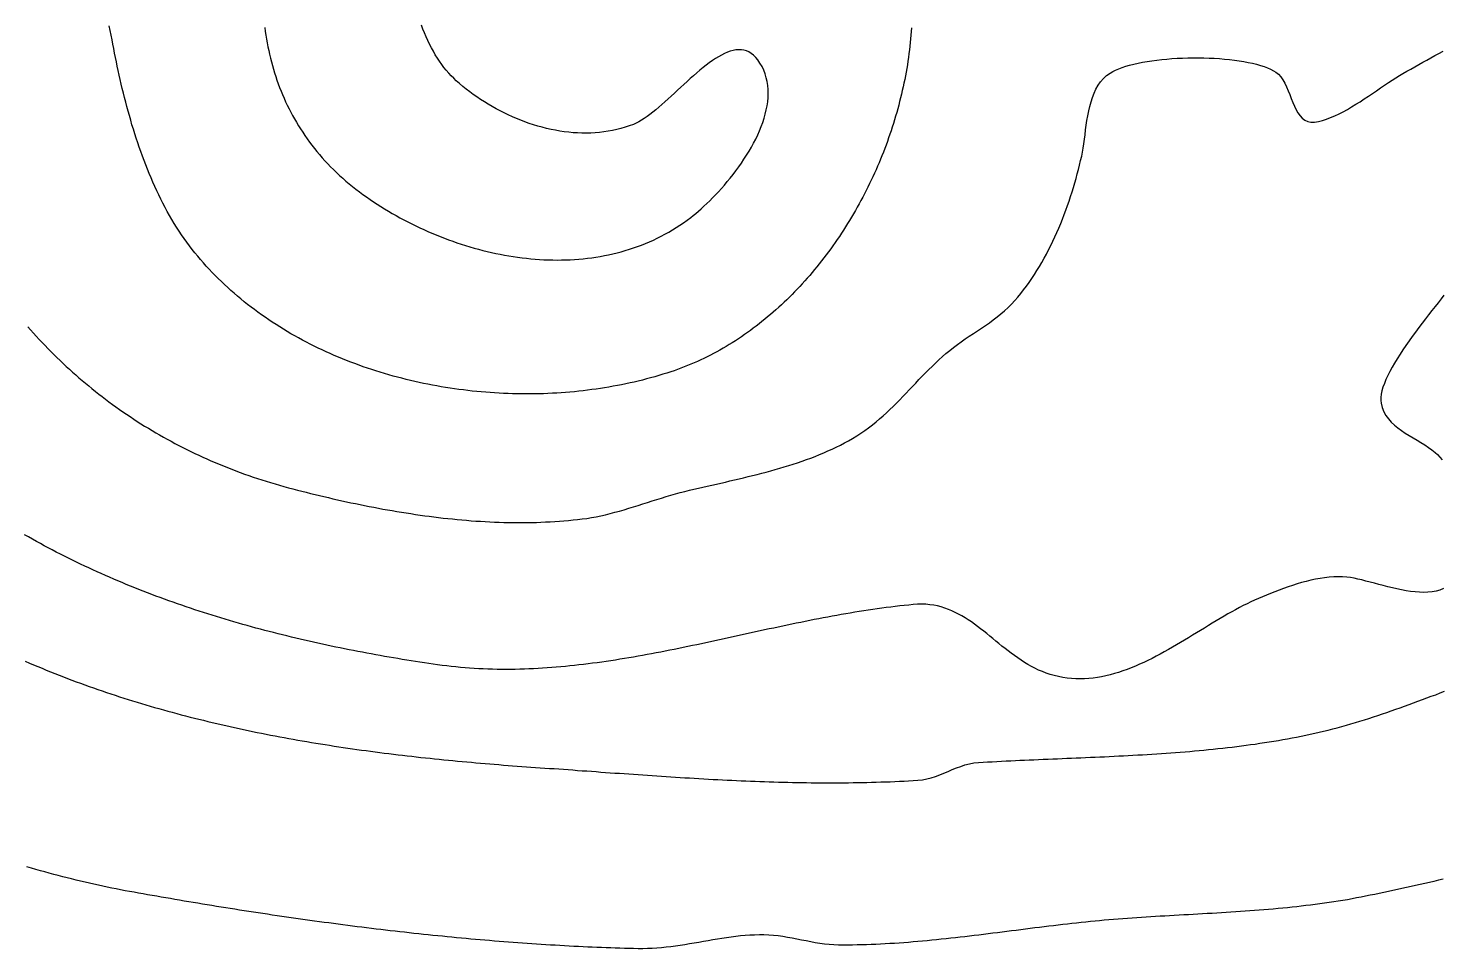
# Model space of a CAD drawing. Header units: millimetres. Extents: x 30 to 1626, y 31 to 955.
# Drawn here: x 352.3 to 655.4, y 35.2 to 232.7 of the extents above; entities that cross this region are included whole.
import ezdxf

# ---------------------------------------------------------------- set-up
doc = ezdxf.new("R2010")
doc.units = ezdxf.units.MM
doc.layers.add('0_0_0', color=3, linetype='Continuous')

msp = doc.modelspace()

# ---------------------------------------------------------------- linework, layer by layer
at = {"layer": '0_0_0'}
for points in [[(541.74, 232.76), (541.68, 231.97), (541.62, 231.18), (541.55, 230.39), (541.47, 229.59), (541.39, 228.8), (541.3, 228.01), (541.2, 227.21), (541.09, 226.42), (540.97, 225.63), (540.85, 224.83), (540.72, 224.04), (540.58, 223.25), (540.43, 222.46), (540.28, 221.67), (540.12, 220.88), (539.95, 220.09), (539.77, 219.3), (539.59, 218.51), (539.4, 217.72), (539.2, 216.93), (539, 216.15), (538.79, 215.36), (538.57, 214.58), (538.34, 213.8), (538.11, 213.02), (537.87, 212.24), (537.62, 211.46), (537.37, 210.69), (537.11, 209.92), (536.84, 209.14), (536.57, 208.38), (536.29, 207.61), (536, 206.84), (535.7, 206.08), (535.4, 205.32), (535.09, 204.56), (534.78, 203.81), (534.46, 203.05), (534.13, 202.31), (533.8, 201.56), (533.46, 200.81), (533.11, 200.07), (532.76, 199.33), (532.4, 198.6), (532.03, 197.87), (531.66, 197.14), (531.28, 196.41), (530.9, 195.69), (530.51, 194.98), (530.11, 194.26), (529.71, 193.55), (529.3, 192.84), (528.89, 192.14), (528.47, 191.44), (528.04, 190.75), (527.61, 190.06), (527.17, 189.37), (526.73, 188.69), (526.28, 188.01), (525.82, 187.34), (525.36, 186.68), (524.89, 186.01), (524.42, 185.35), (523.94, 184.7), (523.46, 184.05), (522.97, 183.41), (522.47, 182.77), (521.97, 182.14), (521.47, 181.51), (520.96, 180.89), (520.44, 180.28), (519.92, 179.66), (519.39, 179.06), (518.86, 178.46), (518.32, 177.87), (517.78, 177.28), (517.23, 176.7), (516.68, 176.13), (516.12, 175.56), (515.56, 174.99), (514.99, 174.44), (514.42, 173.89), (513.84, 173.35), (513.26, 172.81), (512.67, 172.28), (512.08, 171.76), (511.49, 171.25), (510.89, 170.74), (510.28, 170.24), (509.67, 169.74), (509.05, 169.26), (508.43, 168.78), (507.81, 168.31), (507.18, 167.84), (506.55, 167.39), (505.91, 166.94), (505.27, 166.5), (504.62, 166.06), (503.97, 165.64), (503.32, 165.22), (502.66, 164.81), (501.99, 164.41), (501.33, 164.02), (500.66, 163.64), (499.98, 163.26), (499.3, 162.9), (498.62, 162.54), (497.93, 162.19), (497.24, 161.85), (496.54, 161.52), (495.84, 161.2), (495.14, 160.89), (494.43, 160.59), (493.72, 160.29), (493.01, 160.01), (492.29, 159.73), (491.57, 159.47), (490.84, 159.21), (490.11, 158.97), (489.26, 158.69), (488.4, 158.43), (487.54, 158.17), (486.67, 157.91), (485.8, 157.67), (484.92, 157.44), (484.04, 157.21), (483.16, 156.99), (482.27, 156.78), (481.38, 156.58), (480.48, 156.39), (479.58, 156.2), (478.67, 156.02), (477.76, 155.86), (476.85, 155.7), (475.94, 155.54), (475.02, 155.4), (474.1, 155.26), (473.17, 155.14), (472.24, 155.02), (471.31, 154.91), (470.38, 154.8), (469.45, 154.71), (468.51, 154.62), (467.57, 154.55), (466.63, 154.48), (465.69, 154.42), (464.74, 154.36), (463.79, 154.32), (462.85, 154.28), (461.9, 154.26), (460.94, 154.24), (459.99, 154.23), (459.04, 154.22), (458.08, 154.23), (457.13, 154.24), (456.17, 154.27), (455.22, 154.3), (454.26, 154.34), (453.3, 154.39), (452.35, 154.44), (451.39, 154.51), (450.43, 154.58), (449.48, 154.66), (448.52, 154.75), (447.56, 154.85), (446.61, 154.96), (445.65, 155.07), (444.7, 155.2), (443.75, 155.33), (442.8, 155.47), (441.84, 155.62), (440.9, 155.78), (439.95, 155.94), (439, 156.12), (438.06, 156.3), (437.11, 156.49), (436.17, 156.69), (435.24, 156.9), (434.3, 157.12), (433.37, 157.35), (432.43, 157.58), (431.5, 157.82), (430.58, 158.07), (429.66, 158.33), (428.73, 158.6), (427.82, 158.88), (426.9, 159.17), (425.99, 159.46), (425.09, 159.76), (424.18, 160.07), (423.28, 160.39), (422.39, 160.72), (421.49, 161.06), (420.61, 161.41), (419.72, 161.76), (418.84, 162.12), (417.97, 162.49), (417.1, 162.87), (416.23, 163.26), (415.37, 163.66), (414.52, 164.07), (413.67, 164.48), (412.82, 164.91), (411.98, 165.34), (411.15, 165.78), (410.32, 166.23), (409.49, 166.69), (408.68, 167.15), (407.86, 167.63), (407.06, 168.11), (406.26, 168.6), (405.47, 169.11), (404.68, 169.62), (403.9, 170.14), (403.13, 170.66), (402.36, 171.2), (401.6, 171.74), (400.85, 172.3), (400.11, 172.86), (399.37, 173.43), (398.64, 174.01), (397.92, 174.6), (397.2, 175.2), (396.5, 175.81), (395.8, 176.42), (395.11, 177.05), (394.43, 177.68), (393.75, 178.32), (393.09, 178.97), (392.43, 179.63), (391.78, 180.3), (391.14, 180.97), (390.51, 181.66), (389.89, 182.35), (389.28, 183.06), (388.68, 183.77), (388.09, 184.49), (387.5, 185.22), (386.91, 185.98), (386.34, 186.76), (385.77, 187.54), (385.22, 188.34), (384.68, 189.15), (384.15, 189.97), (383.64, 190.81), (383.13, 191.65), (382.64, 192.5), (382.15, 193.36), (381.68, 194.23), (381.22, 195.11), (380.77, 196), (380.33, 196.9), (379.9, 197.8), (379.48, 198.71), (379.07, 199.62), (378.67, 200.55), (378.28, 201.48), (377.9, 202.41), (377.53, 203.35), (377.17, 204.29), (376.82, 205.24), (376.47, 206.2), (376.14, 207.15), (375.81, 208.11), (375.49, 209.07), (375.19, 210.04), (374.88, 211), (374.59, 211.97), (374.31, 212.94), (374.03, 213.91), (373.76, 214.88), (373.5, 215.85), (373.24, 216.82), (372.99, 217.79), (372.75, 218.76), (372.51, 219.73), (372.29, 220.69), (372.06, 221.65), (371.85, 222.61), (371.64, 223.57), (371.44, 224.52), (371.24, 225.47), (371.05, 226.41), (370.86, 227.35), (370.68, 228.29), (370.5, 229.22), (370.31, 230.2), (370.12, 231.18), (369.91, 232.16), (369.7, 233.15)], [(403.06, 232.79), (403.17, 231.96), (403.3, 231.14), (403.43, 230.32), (403.58, 229.5), (403.73, 228.68), (403.9, 227.87), (404.08, 227.07), (404.27, 226.26), (404.48, 225.46), (404.69, 224.66), (404.92, 223.87), (405.16, 223.08), (405.42, 222.29), (405.68, 221.51), (405.96, 220.73), (406.25, 219.96), (406.55, 219.19), (406.87, 218.42), (407.2, 217.66), (407.54, 216.91), (407.89, 216.16), (408.26, 215.41), (408.64, 214.67), (409.03, 213.93), (409.44, 213.2), (409.86, 212.48), (410.29, 211.76), (410.73, 211.05), (411.19, 210.34), (411.67, 209.64), (412.16, 208.94), (412.66, 208.25), (413.17, 207.57), (413.7, 206.89), (414.24, 206.22), (414.8, 205.56), (415.37, 204.9), (415.96, 204.25), (416.55, 203.6), (417.17, 202.97), (417.8, 202.34), (418.44, 201.71), (419.1, 201.1), (419.77, 200.49), (420.46, 199.89), (421.16, 199.3), (421.88, 198.71), (422.61, 198.14), (423.35, 197.57), (424.12, 197.01), (424.87, 196.47), (425.63, 195.94), (426.4, 195.42), (427.18, 194.91), (427.97, 194.41), (428.77, 193.91), (429.58, 193.43), (430.39, 192.95), (431.21, 192.48), (432.04, 192.02), (432.87, 191.57), (433.72, 191.13), (434.57, 190.7), (435.42, 190.28), (436.28, 189.87), (437.15, 189.47), (438.03, 189.08), (438.9, 188.7), (439.79, 188.33), (440.68, 187.97), (441.57, 187.63), (442.47, 187.29), (443.37, 186.97), (444.28, 186.65), (445.19, 186.35), (446.11, 186.06), (447.03, 185.78), (447.95, 185.52), (448.87, 185.27), (449.8, 185.02), (450.73, 184.79), (451.66, 184.58), (452.59, 184.37), (453.53, 184.18), (454.47, 184.01), (455.41, 183.84), (456.34, 183.69), (457.28, 183.55), (458.23, 183.43), (459.17, 183.32), (460.11, 183.22), (461.05, 183.14), (461.99, 183.08), (462.93, 183.02), (463.87, 182.98), (464.81, 182.96), (465.74, 182.95), (466.68, 182.96), (467.61, 182.98), (468.55, 183.02), (469.48, 183.07), (470.4, 183.14), (471.33, 183.22), (472.25, 183.32), (473.17, 183.44), (474.08, 183.57), (474.99, 183.72), (475.9, 183.89), (476.8, 184.07), (477.7, 184.27), (478.6, 184.49), (479.48, 184.72), (480.37, 184.97), (481.25, 185.24), (482.12, 185.53), (482.99, 185.83), (483.85, 186.15), (484.71, 186.49), (485.55, 186.85), (486.4, 187.23), (487.23, 187.63), (488.06, 188.04), (488.88, 188.47), (489.69, 188.93), (490.5, 189.4), (491.3, 189.89), (492.09, 190.4), (492.87, 190.93), (493.64, 191.48), (494.4, 192.05), (494.93, 192.47), (495.49, 192.92), (496.06, 193.4), (496.64, 193.92), (497.24, 194.47), (497.85, 195.04), (498.47, 195.64), (499.09, 196.27), (499.72, 196.93), (500.35, 197.6), (500.98, 198.3), (501.62, 199.03), (502.24, 199.77), (502.87, 200.53), (503.48, 201.31), (504.09, 202.1), (504.68, 202.91), (505.26, 203.73), (505.82, 204.57), (506.37, 205.42), (506.9, 206.28), (507.4, 207.14), (507.88, 208.02), (508.33, 208.9), (508.76, 209.78), (509.15, 210.67), (509.52, 211.57), (509.85, 212.46), (510.14, 213.36), (510.39, 214.25), (510.61, 215.14), (510.78, 216.03), (510.9, 216.91), (510.98, 217.79), (511.01, 218.66), (510.99, 219.52), (510.92, 220.37), (510.79, 221.21), (510.61, 222.04), (510.36, 222.85), (510.06, 223.65), (509.69, 224.43), (509.25, 225.2), (508.82, 225.85), (508.36, 226.41), (507.88, 226.88), (507.39, 227.26), (506.88, 227.57), (506.35, 227.8), (505.81, 227.95), (505.25, 228.04), (504.68, 228.05), (504.1, 228), (503.5, 227.9), (502.89, 227.73), (502.27, 227.51), (501.64, 227.24), (501.01, 226.92), (500.36, 226.56), (499.71, 226.16), (499.05, 225.72), (498.38, 225.24), (497.71, 224.74), (497.04, 224.21), (496.36, 223.65), (495.68, 223.07), (494.99, 222.48), (494.31, 221.87), (493.62, 221.25), (492.94, 220.62), (492.25, 219.99), (491.57, 219.36), (490.89, 218.73), (490.22, 218.1), (489.55, 217.49), (488.88, 216.89), (488.22, 216.3), (487.57, 215.74), (486.92, 215.19), (486.28, 214.67), (485.65, 214.18), (485.03, 213.73), (484.43, 213.3), (483.83, 212.92), (483.24, 212.58), (482.67, 212.29), (482.11, 212.04), (481.23, 211.71), (480.34, 211.41), (479.44, 211.15), (478.53, 210.92), (477.62, 210.72), (476.7, 210.55), (475.77, 210.41), (474.84, 210.3), (473.9, 210.22), (472.96, 210.17), (472.02, 210.15), (471.07, 210.16), (470.13, 210.2), (469.18, 210.26), (468.23, 210.35), (467.28, 210.46), (466.33, 210.6), (465.38, 210.77), (464.44, 210.96), (463.5, 211.17), (462.56, 211.41), (461.63, 211.67), (460.7, 211.95), (459.77, 212.25), (458.86, 212.58), (457.95, 212.92), (457.04, 213.29), (456.15, 213.67), (455.26, 214.07), (454.38, 214.49), (453.51, 214.93), (452.66, 215.39), (451.81, 215.86), (450.98, 216.35), (450.16, 216.86), (449.35, 217.38), (448.56, 217.92), (447.78, 218.47), (447.02, 219.03), (446.27, 219.6), (445.54, 220.19), (444.82, 220.79), (444.13, 221.4), (443.57, 221.92), (443.03, 222.47), (442.5, 223.04), (441.99, 223.64), (441.49, 224.26), (441, 224.91), (440.53, 225.58), (440.08, 226.27), (439.63, 226.98), (439.21, 227.71), (438.79, 228.46), (438.4, 229.23), (438.02, 230.02), (437.65, 230.83), (437.3, 231.65), (436.96, 232.49), (436.64, 233.34)], [(352.26, 168.62), (352.86, 167.94), (353.46, 167.27), (354.07, 166.59), (354.69, 165.93), (355.31, 165.26), (355.94, 164.61), (356.57, 163.95), (357.21, 163.3), (357.85, 162.66), (358.5, 162.02), (359.16, 161.39), (359.82, 160.76), (360.48, 160.14), (361.16, 159.53), (361.83, 158.91), (362.52, 158.31), (363.2, 157.71), (363.9, 157.11), (364.6, 156.52), (365.3, 155.93), (366.01, 155.36), (366.73, 154.78), (367.45, 154.21), (368.17, 153.65), (368.9, 153.09), (369.64, 152.54), (370.38, 151.99), (371.13, 151.45), (371.88, 150.92), (372.64, 150.39), (373.4, 149.87), (374.17, 149.35), (374.95, 148.84), (375.73, 148.33), (376.51, 147.83), (377.3, 147.34), (378.1, 146.85), (378.9, 146.37), (379.7, 145.9), (380.51, 145.43), (381.33, 144.96), (382.15, 144.51), (382.98, 144.06), (383.81, 143.61), (384.64, 143.17), (385.48, 142.74), (386.33, 142.32), (387.18, 141.9), (388.04, 141.48), (388.9, 141.08), (389.77, 140.68), (390.64, 140.29), (391.52, 139.9), (392.4, 139.52), (393.29, 139.15), (394.18, 138.78), (395.07, 138.42), (395.98, 138.07), (396.88, 137.72), (397.79, 137.38), (398.71, 137.05), (399.63, 136.72), (400.56, 136.4), (401.49, 136.09), (402.43, 135.79), (403.37, 135.49), (404.31, 135.2), (405.26, 134.91), (406.22, 134.64), (407.18, 134.37), (408.14, 134.1), (409.11, 133.85), (410.05, 133.61), (410.99, 133.37), (411.94, 133.13), (412.89, 132.9), (413.84, 132.66), (414.79, 132.43), (415.75, 132.21), (416.71, 131.98), (417.67, 131.76), (418.64, 131.54), (419.6, 131.33), (420.57, 131.11), (421.55, 130.9), (422.52, 130.7), (423.5, 130.5), (424.48, 130.3), (425.46, 130.1), (426.44, 129.91), (427.42, 129.73), (428.41, 129.54), (429.4, 129.37), (430.39, 129.19), (431.38, 129.02), (432.37, 128.86), (433.36, 128.7), (434.36, 128.55), (435.35, 128.4), (436.35, 128.25), (437.35, 128.11), (438.34, 127.98), (439.34, 127.85), (440.34, 127.73), (441.34, 127.61), (442.34, 127.5), (443.34, 127.4), (444.34, 127.3), (445.34, 127.21), (446.35, 127.12), (447.35, 127.04), (448.35, 126.97), (449.35, 126.9), (450.35, 126.84), (451.35, 126.79), (452.35, 126.75), (453.34, 126.71), (454.34, 126.68), (455.34, 126.66), (456.34, 126.64), (457.33, 126.63), (458.33, 126.63), (459.32, 126.64), (460.31, 126.66), (461.3, 126.68), (462.29, 126.71), (463.28, 126.76), (464.26, 126.81), (465.25, 126.86), (466.23, 126.93), (467.21, 127.01), (468.19, 127.09), (469.17, 127.19), (470.14, 127.29), (471.11, 127.4), (472.12, 127.54), (473.12, 127.7), (474.13, 127.89), (475.13, 128.1), (476.14, 128.32), (477.14, 128.57), (478.14, 128.83), (479.15, 129.11), (480.15, 129.4), (481.16, 129.7), (482.16, 130.01), (483.16, 130.32), (484.16, 130.64), (485.16, 130.95), (486.16, 131.27), (487.16, 131.59), (488.16, 131.9), (489.15, 132.21), (490.15, 132.5), (491.14, 132.79), (492.13, 133.06), (493.12, 133.32), (494.11, 133.56), (495.07, 133.79), (496.03, 134.01), (496.99, 134.23), (497.95, 134.45), (498.92, 134.67), (499.89, 134.89), (500.86, 135.11), (501.83, 135.33), (502.81, 135.56), (503.78, 135.78), (504.76, 136.01), (505.73, 136.24), (506.71, 136.48), (507.68, 136.72), (508.66, 136.96), (509.63, 137.21), (510.6, 137.47), (511.57, 137.73), (512.54, 138), (513.5, 138.28), (514.46, 138.56), (515.42, 138.86), (516.37, 139.16), (517.32, 139.48), (518.26, 139.8), (519.2, 140.14), (520.14, 140.48), (521.07, 140.84), (521.99, 141.21), (522.91, 141.59), (523.82, 141.99), (524.72, 142.4), (525.61, 142.83), (526.5, 143.27), (527.38, 143.72), (528.25, 144.19), (529.11, 144.68), (530.01, 145.22), (530.88, 145.78), (531.73, 146.36), (532.55, 146.96), (533.35, 147.58), (534.14, 148.21), (534.9, 148.86), (535.65, 149.52), (536.39, 150.19), (537.11, 150.87), (537.82, 151.56), (538.52, 152.26), (539.22, 152.97), (539.91, 153.68), (540.59, 154.4), (541.27, 155.12), (541.96, 155.84), (542.64, 156.56), (543.33, 157.29), (544.02, 158.01), (544.71, 158.72), (545.42, 159.44), (546.14, 160.14), (546.86, 160.85), (547.6, 161.54), (548.36, 162.22), (549.13, 162.89), (549.93, 163.56), (550.74, 164.19), (551.58, 164.81), (552.42, 165.42), (553.27, 166.01), (554.13, 166.59), (555, 167.17), (555.86, 167.75), (556.72, 168.33), (557.58, 168.91), (558.43, 169.51), (559.26, 170.12), (560.09, 170.74), (560.89, 171.39), (561.68, 172.06), (562.45, 172.76), (563.19, 173.49), (563.9, 174.26), (564.54, 175), (565.17, 175.76), (565.78, 176.54), (566.38, 177.34), (566.97, 178.15), (567.54, 178.97), (568.1, 179.81), (568.64, 180.67), (569.17, 181.54), (569.68, 182.42), (570.19, 183.31), (570.67, 184.21), (571.15, 185.12), (571.61, 186.04), (572.06, 186.97), (572.5, 187.91), (572.92, 188.85), (573.33, 189.8), (573.73, 190.76), (574.11, 191.72), (574.48, 192.68), (574.84, 193.65), (575.19, 194.62), (575.52, 195.59), (575.85, 196.56), (576.16, 197.54), (576.46, 198.51), (576.74, 199.48), (577.02, 200.44), (577.28, 201.41), (577.54, 202.37), (577.78, 203.32), (578.01, 204.27), (578.23, 205.22), (578.4, 206.06), (578.55, 206.95), (578.69, 207.88), (578.82, 208.84), (578.95, 209.83), (579.08, 210.84), (579.22, 211.86), (579.37, 212.88), (579.54, 213.9), (579.74, 214.91), (579.97, 215.91), (580.23, 216.89), (580.54, 217.83), (580.89, 218.74), (581.3, 219.61), (581.77, 220.42), (582.3, 221.18), (582.9, 221.88), (583.58, 222.51), (584.34, 223.05), (584.89, 223.38), (585.51, 223.68), (586.18, 223.97), (586.91, 224.24), (587.69, 224.5), (588.52, 224.74), (589.39, 224.96), (590.31, 225.17), (591.26, 225.36), (592.25, 225.53), (593.27, 225.69), (594.32, 225.83), (595.39, 225.95), (596.48, 226.05), (597.59, 226.14), (598.71, 226.21), (599.84, 226.27), (600.98, 226.3), (602.13, 226.32), (603.27, 226.32), (604.41, 226.3), (605.54, 226.27), (606.66, 226.22), (607.77, 226.15), (608.86, 226.06), (609.93, 225.95), (610.98, 225.83), (612, 225.68), (612.98, 225.52), (613.93, 225.34), (614.85, 225.14), (615.72, 224.93), (616.55, 224.69), (617.33, 224.44), (618.05, 224.16), (618.73, 223.87), (619.34, 223.56), (619.89, 223.23), (620.45, 222.78), (620.95, 222.23), (621.39, 221.58), (621.8, 220.86), (622.17, 220.09), (622.52, 219.27), (622.85, 218.43), (623.18, 217.59), (623.51, 216.75), (623.85, 215.95), (624.22, 215.19), (624.61, 214.49), (625.05, 213.87), (625.54, 213.34), (626.09, 212.93), (626.7, 212.64), (627.39, 212.51), (628.17, 212.53), (629.01, 212.68), (629.87, 212.89), (630.74, 213.17), (631.62, 213.5), (632.51, 213.87), (633.41, 214.3), (634.31, 214.76), (635.22, 215.26), (636.12, 215.79), (637.03, 216.34), (637.93, 216.91), (638.83, 217.49), (639.72, 218.08), (640.6, 218.68), (641.47, 219.27), (642.33, 219.86), (643.18, 220.43), (644.01, 220.99), (644.82, 221.52), (645.6, 222.03), (646.37, 222.5), (647.11, 222.94), (647.96, 223.42), (648.81, 223.9), (649.66, 224.38), (650.52, 224.87), (651.38, 225.35), (652.24, 225.83), (653.11, 226.31), (653.97, 226.79), (654.84, 227.27), (655.72, 227.74)], [(655.91, 175.38), (655.3, 174.6), (654.66, 173.79), (654, 172.95), (653.32, 172.09), (652.63, 171.2), (651.93, 170.3), (651.23, 169.38), (650.52, 168.44), (649.82, 167.5), (649.12, 166.54), (648.43, 165.59), (647.76, 164.63), (647.11, 163.68), (646.49, 162.72), (645.89, 161.78), (645.32, 160.85), (644.79, 159.94), (644.31, 159.04), (643.86, 158.16), (643.47, 157.3), (643.13, 156.47), (642.84, 155.67), (642.62, 154.91), (642.46, 154.17), (642.37, 153.48), (642.36, 152.83), (642.43, 152.22), (642.66, 151.29), (643.01, 150.42), (643.45, 149.62), (643.99, 148.88), (644.6, 148.18), (645.28, 147.54), (646.02, 146.93), (646.8, 146.36), (647.61, 145.81), (648.45, 145.29), (649.29, 144.78), (650.14, 144.28), (650.98, 143.78), (651.8, 143.28), (652.58, 142.76), (653.32, 142.24), (654.01, 141.69), (654.53, 141.21), (655.04, 140.66), (655.54, 140.06)], [(655.82, 112.47), (655.04, 112.17), (654.22, 111.94), (653.37, 111.79), (652.49, 111.7), (651.58, 111.66), (650.66, 111.68), (649.71, 111.75), (648.76, 111.86), (647.79, 112.01), (646.81, 112.19), (645.83, 112.39), (644.85, 112.62), (643.87, 112.86), (642.91, 113.11), (641.95, 113.36), (641, 113.62), (640.08, 113.86), (639.18, 114.1), (638.3, 114.32), (637.45, 114.51), (636.63, 114.68), (635.85, 114.82), (635.11, 114.92), (634.18, 114.99), (633.23, 115.01), (632.27, 114.98), (631.31, 114.92), (630.33, 114.81), (629.35, 114.66), (628.36, 114.48), (627.38, 114.27), (626.39, 114.03), (625.4, 113.76), (624.42, 113.47), (623.45, 113.17), (622.48, 112.84), (621.53, 112.5), (620.58, 112.15), (619.65, 111.79), (618.74, 111.43), (617.84, 111.07), (616.97, 110.7), (616.11, 110.34), (615.31, 109.99), (614.5, 109.62), (613.69, 109.23), (612.87, 108.82), (612.05, 108.39), (611.23, 107.95), (610.41, 107.5), (609.58, 107.03), (608.75, 106.55), (607.92, 106.06), (607.08, 105.56), (606.24, 105.05), (605.4, 104.54), (604.55, 104.02), (603.71, 103.5), (602.85, 102.98), (602, 102.45), (601.14, 101.93), (600.28, 101.41), (599.42, 100.9), (598.56, 100.38), (597.69, 99.88), (596.82, 99.38), (595.94, 98.89), (595.07, 98.41), (594.19, 97.95), (593.31, 97.49), (592.42, 97.05), (591.53, 96.63), (590.64, 96.23), (589.75, 95.84), (588.86, 95.47), (587.96, 95.12), (587.06, 94.8), (586.15, 94.5), (585.25, 94.23), (584.34, 93.98), (583.43, 93.76), (582.51, 93.57), (581.6, 93.41), (580.68, 93.28), (579.76, 93.19), (578.83, 93.13), (577.91, 93.11), (576.98, 93.12), (576.05, 93.17), (575.11, 93.27), (574.17, 93.41), (573.24, 93.59), (572.35, 93.8), (571.48, 94.06), (570.63, 94.34), (569.8, 94.66), (569, 95.01), (568.21, 95.38), (567.44, 95.78), (566.69, 96.21), (565.95, 96.65), (565.23, 97.11), (564.52, 97.59), (563.82, 98.09), (563.14, 98.59), (562.46, 99.11), (561.79, 99.63), (561.13, 100.16), (560.47, 100.7), (559.81, 101.23), (559.16, 101.77), (558.51, 102.3), (557.87, 102.83), (557.22, 103.35), (556.56, 103.87), (555.91, 104.37), (555.25, 104.85), (554.58, 105.33), (553.91, 105.78), (553.23, 106.22), (552.54, 106.63), (551.84, 107.02), (551.12, 107.38), (550.4, 107.72), (549.66, 108.02), (548.9, 108.3), (548.12, 108.53), (547.33, 108.74), (546.52, 108.9), (545.68, 109.02), (544.83, 109.1), (543.95, 109.13), (543.04, 109.11), (542.11, 109.05), (541.15, 108.95), (540.19, 108.85), (539.22, 108.75), (538.26, 108.63), (537.29, 108.52), (536.33, 108.39), (535.37, 108.26), (534.4, 108.13), (533.44, 107.99), (532.47, 107.85), (531.51, 107.7), (530.54, 107.55), (529.58, 107.39), (528.61, 107.23), (527.65, 107.06), (526.68, 106.89), (525.72, 106.72), (524.75, 106.54), (523.79, 106.37), (522.82, 106.18), (521.85, 106), (520.89, 105.81), (519.92, 105.62), (518.96, 105.42), (517.99, 105.23), (517.02, 105.03), (516.06, 104.83), (515.09, 104.63), (514.12, 104.43), (513.16, 104.22), (512.19, 104.01), (511.22, 103.81), (510.25, 103.6), (509.29, 103.39), (508.32, 103.18), (507.35, 102.97), (506.38, 102.75), (505.41, 102.54), (504.45, 102.33), (503.48, 102.12), (502.51, 101.91), (501.54, 101.7), (500.57, 101.49), (499.6, 101.28), (498.63, 101.07), (497.66, 100.86), (496.69, 100.65), (495.72, 100.44), (494.75, 100.24), (493.78, 100.04), (492.81, 99.84), (491.84, 99.64), (490.87, 99.44), (489.9, 99.25), (488.93, 99.06), (487.96, 98.87), (486.99, 98.68), (486.02, 98.5), (485.04, 98.32), (484.07, 98.14), (483.1, 97.97), (482.13, 97.8), (481.15, 97.63), (480.18, 97.47), (479.21, 97.31), (478.24, 97.15), (477.26, 97), (476.29, 96.86), (475.31, 96.72), (474.34, 96.58), (473.37, 96.45), (472.39, 96.33), (471.42, 96.21), (470.44, 96.09), (469.47, 95.98), (468.49, 95.88), (467.52, 95.78), (466.54, 95.69), (465.57, 95.61), (464.59, 95.53), (463.61, 95.46), (462.64, 95.39), (461.66, 95.33), (460.68, 95.28), (459.71, 95.24), (458.73, 95.2), (457.75, 95.17), (456.77, 95.15), (455.8, 95.14), (454.82, 95.13), (453.84, 95.14), (452.86, 95.15), (451.88, 95.17), (450.9, 95.2), (449.92, 95.24), (448.94, 95.28), (447.96, 95.34), (446.98, 95.4), (446, 95.48), (445.02, 95.56), (444.04, 95.66), (443.06, 95.76), (442.08, 95.88), (441.1, 96), (440.11, 96.14), (439.17, 96.27), (438.23, 96.41), (437.28, 96.55), (436.34, 96.7), (435.39, 96.84), (434.44, 96.99), (433.5, 97.14), (432.55, 97.3), (431.6, 97.45), (430.65, 97.61), (429.7, 97.78), (428.75, 97.94), (427.8, 98.11), (426.85, 98.28), (425.9, 98.45), (424.94, 98.63), (423.99, 98.81), (423.04, 98.99), (422.09, 99.17), (421.13, 99.36), (420.18, 99.55), (419.23, 99.74), (418.28, 99.94), (417.32, 100.14), (416.37, 100.34), (415.42, 100.55), (414.47, 100.76), (413.51, 100.97), (412.56, 101.18), (411.61, 101.4), (410.66, 101.62), (409.71, 101.85), (408.76, 102.07), (407.81, 102.31), (406.86, 102.54), (405.91, 102.78), (404.96, 103.02), (404.01, 103.26), (403.06, 103.51), (402.12, 103.76), (401.17, 104.02), (400.23, 104.27), (399.28, 104.54), (398.34, 104.8), (397.4, 105.07), (396.46, 105.34), (395.52, 105.62), (394.58, 105.9), (393.64, 106.18), (392.7, 106.47), (391.77, 106.76), (390.83, 107.05), (389.9, 107.35), (388.97, 107.65), (388.04, 107.95), (387.11, 108.26), (386.18, 108.58), (385.25, 108.89), (384.33, 109.21), (383.41, 109.54), (382.48, 109.87), (381.56, 110.2), (380.65, 110.54), (379.73, 110.88), (378.81, 111.22), (377.9, 111.57), (376.99, 111.92), (376.08, 112.28), (375.17, 112.64), (374.27, 113), (373.37, 113.37), (372.46, 113.75), (371.57, 114.12), (370.67, 114.51), (369.77, 114.89), (368.88, 115.28), (367.99, 115.68), (367.1, 116.08), (366.22, 116.48), (365.34, 116.89), (364.45, 117.3), (363.58, 117.72), (362.7, 118.14), (361.83, 118.56), (360.96, 119), (360.09, 119.43), (359.23, 119.87), (358.36, 120.31), (357.5, 120.76), (356.65, 121.22), (355.79, 121.67), (354.94, 122.14), (354.1, 122.6), (353.25, 123.08), (352.41, 123.55), (351.57, 124.03)], [(351.68, 96.9), (352.58, 96.51), (353.49, 96.13), (354.4, 95.75), (355.31, 95.37), (356.22, 94.99), (357.13, 94.63), (358.04, 94.26), (358.96, 93.9), (359.88, 93.55), (360.79, 93.19), (361.71, 92.85), (362.64, 92.5), (363.56, 92.16), (364.48, 91.83), (365.41, 91.5), (366.33, 91.17), (367.26, 90.85), (368.19, 90.53), (369.12, 90.21), (370.05, 89.9), (370.99, 89.59), (371.92, 89.29), (372.86, 88.99), (373.79, 88.69), (374.73, 88.4), (375.67, 88.11), (376.61, 87.83), (377.55, 87.55), (378.5, 87.27), (379.44, 86.99), (380.38, 86.72), (381.33, 86.46), (382.28, 86.2), (383.23, 85.94), (384.18, 85.68), (385.13, 85.43), (386.08, 85.18), (387.03, 84.93), (387.98, 84.69), (388.94, 84.45), (389.89, 84.22), (390.85, 83.98), (391.8, 83.75), (392.76, 83.53), (393.72, 83.31), (394.68, 83.09), (395.64, 82.87), (396.6, 82.66), (397.57, 82.45), (398.53, 82.24), (399.49, 82.04), (400.46, 81.84), (401.42, 81.64), (402.39, 81.44), (403.35, 81.25), (404.32, 81.06), (405.29, 80.88), (406.26, 80.69), (407.23, 80.51), (408.2, 80.34), (409.17, 80.16), (410.14, 79.99), (411.11, 79.82), (412.09, 79.65), (413.06, 79.49), (414.03, 79.33), (415.01, 79.17), (415.98, 79.01), (416.96, 78.86), (417.93, 78.71), (418.91, 78.56), (419.89, 78.41), (420.86, 78.27), (421.84, 78.13), (422.82, 77.99), (423.8, 77.85), (424.78, 77.72), (425.75, 77.59), (426.73, 77.46), (427.71, 77.33), (428.69, 77.2), (429.67, 77.08), (430.66, 76.96), (431.64, 76.84), (432.62, 76.72), (433.6, 76.61), (434.58, 76.5), (435.56, 76.39), (436.54, 76.28), (437.53, 76.17), (438.51, 76.07), (439.49, 75.96), (440.47, 75.86), (441.46, 75.76), (442.44, 75.67), (443.42, 75.57), (444.41, 75.48), (445.39, 75.39), (446.37, 75.3), (447.36, 75.21), (448.34, 75.12), (449.32, 75.04), (450.31, 74.95), (451.29, 74.87), (452.27, 74.79), (453.25, 74.71), (454.24, 74.63), (455.22, 74.56), (456.2, 74.48), (457.19, 74.41), (458.17, 74.34), (459.15, 74.27), (460.13, 74.2), (461.11, 74.13), (462.11, 74.06), (463.11, 73.99), (464.11, 73.92), (465.11, 73.85), (466.11, 73.78), (467.11, 73.71), (468.11, 73.64), (469.11, 73.57), (470.11, 73.49), (471.11, 73.42), (472.11, 73.35), (473.12, 73.28), (474.12, 73.21), (475.12, 73.13), (476.12, 73.06), (477.12, 72.99), (478.12, 72.92), (479.13, 72.85), (480.13, 72.78), (481.13, 72.71), (482.13, 72.64), (483.14, 72.57), (484.14, 72.5), (485.14, 72.43), (486.15, 72.36), (487.15, 72.29), (488.15, 72.23), (489.15, 72.16), (490.16, 72.1), (491.16, 72.03), (492.16, 71.97), (493.17, 71.91), (494.17, 71.85), (495.17, 71.79), (496.17, 71.73), (497.18, 71.67), (498.18, 71.62), (499.18, 71.56), (500.19, 71.51), (501.19, 71.46), (502.19, 71.41), (503.19, 71.36), (504.2, 71.32), (505.2, 71.27), (506.2, 71.23), (507.2, 71.19), (508.2, 71.15), (509.21, 71.11), (510.21, 71.07), (511.21, 71.04), (512.21, 71.01), (513.21, 70.98), (514.21, 70.95), (515.21, 70.93), (516.21, 70.91), (517.21, 70.89), (518.21, 70.87), (519.21, 70.85), (520.21, 70.84), (521.21, 70.83), (522.21, 70.82), (523.21, 70.82), (524.21, 70.82), (525.21, 70.82), (526.2, 70.82), (527.2, 70.83), (528.2, 70.84), (529.2, 70.85), (530.19, 70.86), (531.19, 70.88), (532.18, 70.9), (533.18, 70.93), (534.18, 70.96), (535.17, 70.99), (536.16, 71.02), (537.16, 71.06), (538.15, 71.1), (539.15, 71.15), (540.14, 71.2), (541.13, 71.25), (542.12, 71.31), (543.11, 71.37), (544.09, 71.47), (545.05, 71.65), (545.98, 71.9), (546.9, 72.2), (547.8, 72.54), (548.69, 72.9), (549.59, 73.27), (550.48, 73.65), (551.38, 74.01), (552.29, 74.35), (553.21, 74.64), (554.15, 74.89), (555.12, 75.07), (556.11, 75.18), (557.09, 75.23), (558.07, 75.29), (559.06, 75.35), (560.04, 75.4), (561.03, 75.45), (562.02, 75.5), (563.01, 75.55), (564.01, 75.6), (565, 75.64), (566, 75.69), (567, 75.73), (568, 75.78), (569, 75.82), (570, 75.86), (571.01, 75.9), (572.01, 75.95), (573.02, 75.99), (574.03, 76.03), (575.03, 76.07), (576.04, 76.11), (577.06, 76.16), (578.07, 76.2), (579.08, 76.24), (580.09, 76.29), (581.11, 76.33), (582.12, 76.38), (583.14, 76.42), (584.15, 76.47), (585.17, 76.52), (586.18, 76.57), (587.2, 76.62), (588.21, 76.67), (589.23, 76.73), (590.25, 76.79), (591.26, 76.84), (592.28, 76.9), (593.3, 76.97), (594.31, 77.03), (595.33, 77.1), (596.34, 77.17), (597.36, 77.24), (598.37, 77.32), (599.38, 77.4), (600.4, 77.48), (601.41, 77.56), (602.42, 77.65), (603.43, 77.74), (604.44, 77.84), (605.45, 77.94), (606.45, 78.04), (607.46, 78.14), (608.47, 78.25), (609.47, 78.37), (610.47, 78.49), (611.47, 78.61), (612.47, 78.73), (613.47, 78.87), (614.46, 79), (615.46, 79.14), (616.45, 79.29), (617.44, 79.44), (618.43, 79.59), (619.41, 79.75), (620.4, 79.92), (621.38, 80.09), (622.36, 80.27), (623.34, 80.45), (624.31, 80.64), (625.29, 80.84), (626.26, 81.04), (627.23, 81.24), (628.19, 81.46), (629.15, 81.68), (630.11, 81.9), (631.09, 82.14), (632.07, 82.39), (633.04, 82.64), (634.01, 82.91), (634.98, 83.18), (635.95, 83.46), (636.92, 83.75), (637.89, 84.04), (638.85, 84.34), (639.82, 84.64), (640.78, 84.95), (641.74, 85.27), (642.7, 85.59), (643.66, 85.92), (644.62, 86.25), (645.57, 86.58), (646.53, 86.92), (647.48, 87.26), (648.44, 87.61), (649.39, 87.96), (650.34, 88.31), (651.3, 88.66), (652.25, 89.01), (653.2, 89.37), (654.15, 89.72), (655.1, 90.08), (656.05, 90.44)], [(655.71, 50.12), (654.73, 49.9), (653.76, 49.68), (652.78, 49.45), (651.8, 49.23), (650.82, 49.01), (649.84, 48.79), (648.87, 48.58), (647.89, 48.36), (646.91, 48.15), (645.94, 47.93), (644.96, 47.72), (643.99, 47.51), (643.01, 47.3), (642.04, 47.1), (641.06, 46.89), (640.09, 46.69), (639.11, 46.49), (638.14, 46.3), (637.17, 46.11), (636.2, 45.93), (635.22, 45.75), (634.24, 45.59), (633.26, 45.43), (632.28, 45.27), (631.29, 45.12), (630.3, 44.98), (629.31, 44.84), (628.32, 44.71), (627.33, 44.59), (626.33, 44.47), (625.33, 44.35), (624.33, 44.24), (623.33, 44.13), (622.33, 44.03), (621.33, 43.93), (620.33, 43.84), (619.32, 43.75), (618.31, 43.66), (617.31, 43.58), (616.3, 43.49), (615.29, 43.42), (614.28, 43.34), (613.27, 43.27), (612.26, 43.2), (611.25, 43.13), (610.23, 43.07), (609.22, 43), (608.21, 42.94), (607.2, 42.88), (606.18, 42.82), (605.17, 42.76), (604.16, 42.7), (603.15, 42.64), (602.14, 42.59), (601.12, 42.53), (600.11, 42.47), (599.1, 42.42), (598.09, 42.36), (597.08, 42.3), (596.07, 42.24), (595.07, 42.18), (594.06, 42.12), (593.05, 42.06), (592.05, 42), (591.05, 41.93), (590.04, 41.87), (589.04, 41.8), (588.04, 41.72), (587.05, 41.65), (586.05, 41.57), (585.06, 41.5), (584.06, 41.41), (583.07, 41.33), (582.08, 41.24), (581.1, 41.15), (580.11, 41.05), (579.12, 40.95), (578.13, 40.85), (577.14, 40.74), (576.15, 40.63), (575.16, 40.52), (574.16, 40.4), (573.17, 40.29), (572.17, 40.17), (571.18, 40.05), (570.18, 39.93), (569.18, 39.8), (568.18, 39.68), (567.18, 39.55), (566.18, 39.43), (565.18, 39.3), (564.18, 39.17), (563.18, 39.05), (562.18, 38.92), (561.18, 38.79), (560.18, 38.67), (559.18, 38.54), (558.17, 38.42), (557.17, 38.29), (556.17, 38.17), (555.16, 38.05), (554.16, 37.93), (553.16, 37.81), (552.15, 37.69), (551.15, 37.58), (550.14, 37.47), (549.14, 37.36), (548.13, 37.25), (547.13, 37.15), (546.13, 37.05), (545.12, 36.95), (544.12, 36.86), (543.12, 36.77), (542.11, 36.68), (541.11, 36.6), (540.11, 36.52), (539.1, 36.45), (538.1, 36.38), (537.1, 36.32), (536.1, 36.26), (535.1, 36.21), (534.1, 36.16), (533.1, 36.12), (532.1, 36.08), (531.1, 36.05), (530.1, 36.03), (529.1, 36.01), (528.11, 36), (527.11, 36), (526.11, 36), (525.11, 36.03), (524.1, 36.11), (523.1, 36.22), (522.11, 36.36), (521.11, 36.52), (520.12, 36.7), (519.13, 36.89), (518.13, 37.09), (517.14, 37.29), (516.15, 37.49), (515.15, 37.67), (514.15, 37.83), (513.15, 37.98), (512.14, 38.09), (511.13, 38.17), (510.11, 38.2), (509.11, 38.2), (508.1, 38.17), (507.1, 38.12), (506.09, 38.05), (505.09, 37.96), (504.1, 37.85), (503.1, 37.73), (502.1, 37.59), (501.1, 37.44), (500.11, 37.28), (499.11, 37.12), (498.12, 36.95), (497.12, 36.77), (496.13, 36.6), (495.13, 36.43), (494.14, 36.26), (493.14, 36.1), (492.14, 35.94), (491.15, 35.8), (490.15, 35.66), (489.15, 35.54), (488.15, 35.44), (487.14, 35.35), (486.14, 35.29), (485.13, 35.25), (484.12, 35.23), (483.11, 35.23), (482.14, 35.26), (481.16, 35.28), (480.18, 35.31), (479.2, 35.34), (478.22, 35.37), (477.24, 35.4), (476.25, 35.43), (475.27, 35.47), (474.28, 35.51), (473.29, 35.55), (472.3, 35.59), (471.31, 35.64), (470.32, 35.69), (469.33, 35.74), (468.33, 35.79), (467.34, 35.84), (466.34, 35.9), (465.34, 35.96), (464.34, 36.02), (463.34, 36.08), (462.34, 36.14), (461.34, 36.21), (460.34, 36.27), (459.33, 36.34), (458.33, 36.41), (457.32, 36.49), (456.32, 36.56), (455.31, 36.64), (454.3, 36.72), (453.29, 36.8), (452.29, 36.88), (451.28, 36.96), (450.27, 37.05), (449.25, 37.13), (448.24, 37.22), (447.23, 37.31), (446.22, 37.41), (445.21, 37.5), (444.19, 37.6), (443.18, 37.69), (442.17, 37.79), (441.15, 37.89), (440.14, 38), (439.12, 38.1), (438.11, 38.2), (437.09, 38.31), (436.08, 38.42), (435.06, 38.53), (434.04, 38.64), (433.03, 38.75), (432.01, 38.87), (431, 38.98), (429.98, 39.1), (428.97, 39.22), (427.95, 39.34), (426.93, 39.46), (425.92, 39.59), (424.9, 39.71), (423.89, 39.84), (422.87, 39.96), (421.86, 40.09), (420.84, 40.22), (419.83, 40.35), (418.82, 40.48), (417.8, 40.62), (416.79, 40.75), (415.78, 40.89), (414.77, 41.02), (413.75, 41.16), (412.74, 41.3), (411.73, 41.44), (410.72, 41.59), (409.71, 41.73), (408.71, 41.87), (407.7, 42.02), (406.69, 42.16), (405.69, 42.31), (404.68, 42.46), (403.68, 42.61), (402.67, 42.76), (401.67, 42.91), (400.67, 43.06), (399.67, 43.22), (398.67, 43.37), (397.67, 43.53), (396.67, 43.68), (395.67, 43.84), (394.68, 44), (393.68, 44.16), (392.69, 44.32), (391.7, 44.48), (390.71, 44.64), (389.72, 44.8), (388.73, 44.97), (387.74, 45.13), (386.75, 45.3), (385.77, 45.46), (384.79, 45.63), (383.81, 45.8), (382.83, 45.97), (381.85, 46.13), (380.87, 46.3), (379.89, 46.47), (378.92, 46.64), (377.95, 46.82), (376.98, 46.99), (376.01, 47.16), (375.04, 47.33), (374.08, 47.51), (373.11, 47.68), (372.16, 47.86), (371.2, 48.04), (370.25, 48.23), (369.3, 48.43), (368.34, 48.63), (367.39, 48.84), (366.43, 49.05), (365.47, 49.27), (364.52, 49.49), (363.56, 49.72), (362.61, 49.95), (361.65, 50.19), (360.69, 50.43), (359.74, 50.68), (358.78, 50.93), (357.82, 51.18), (356.86, 51.43), (355.91, 51.69), (354.95, 51.96), (353.99, 52.22), (353.03, 52.49), (352.07, 52.76)]]:
    msp.add_lwpolyline(points, dxfattribs=at)

doc.saveas('drawing.dxf')
